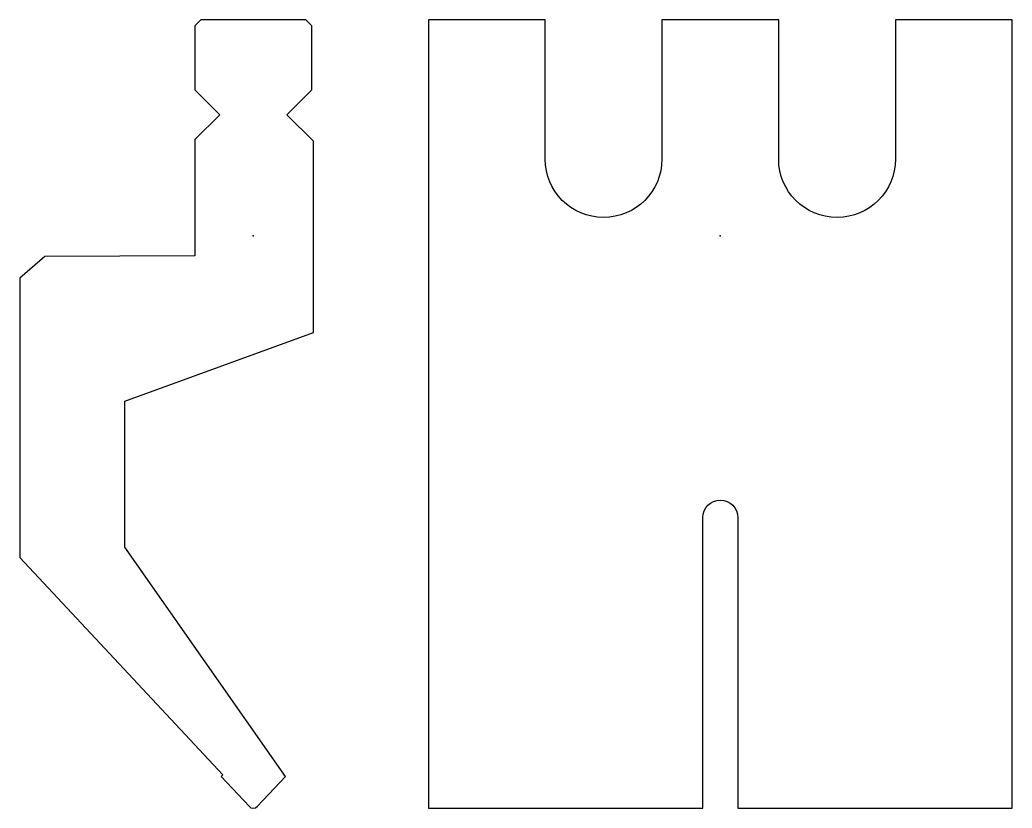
# Model space of a CAD drawing. Header units: millimetres. Extents: x -40 to 130, y -98 to 37.
import ezdxf

# ---------------------------------------------------------------- set-up
doc = ezdxf.new("R2010")
doc.units = ezdxf.units.MM
doc.layers.add('FRONT', color=12, linetype='CONTINUOUS')
doc.layers.add('SIDE', color=250, linetype='CONTINUOUS')

msp = doc.modelspace()

# ---------------------------------------------------------------- linework, layer by layer
at = {"layer": 'FRONT'}
msp.add_lwpolyline([(50, 13.16), (50, 37), (30, 37), (30, -98), (77, -98), (77, -48.25, -1), (83, -48.25), (83, -98), (130, -98), (130, 37), (110, 37), (110, 13.16, -1), (90, 13.16), (90, 37), (70, 37), (70, 13.16, -1)], format="xyb", close=True, dxfattribs=at)
msp.add_point((80, 0), dxfattribs=at)
at = {"layer": 'SIDE'}
msp.add_lwpolyline([(0.73, -97.68), (5.51, -92.56), (-22, -53.28), (-22, -28.28), (10.3, -16.52), (10.3, 16.2), (5.75, 20.75), (10, 25), (10, 36), (9, 37), (-9, 37), (-10, 36), (-10, 25), (-5.75, 20.75), (-10, 16.5), (-10, -3.4), (-35.7, -3.5), (-40, -7.24), (-40, -55.05), (-5.25, -92.32), (-5.51, -92.56), (-0.73, -97.68), (-0.4, -97.92), (0, -98), (0.4, -97.92)], close=True, dxfattribs=at)
msp.add_point((0, 0), dxfattribs=at)

doc.saveas('drawing.dxf')
